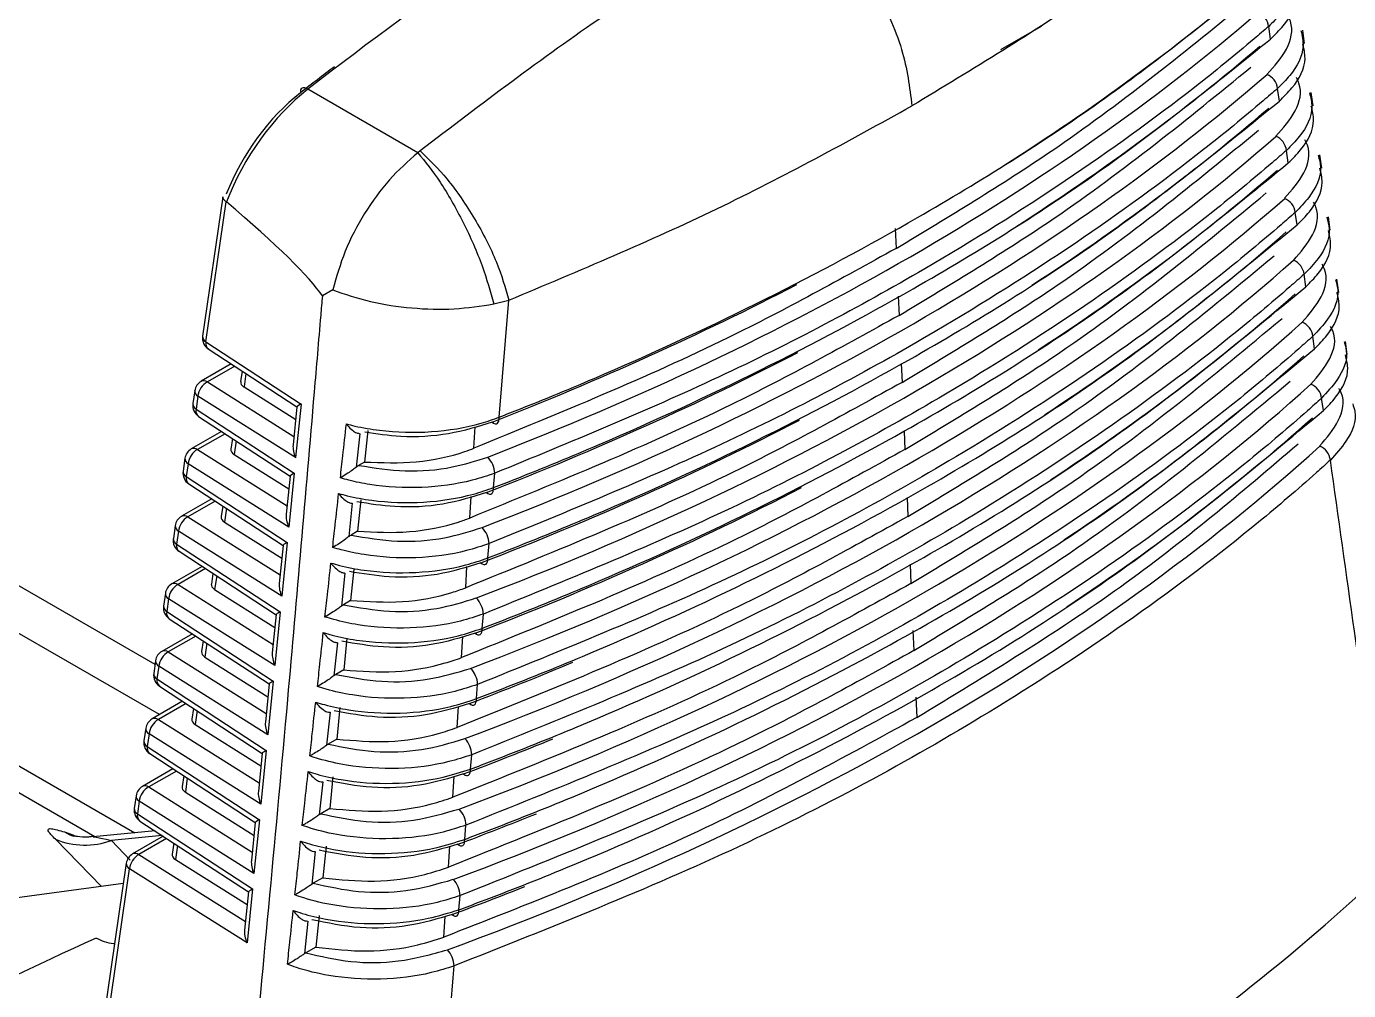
# Model space of a CAD drawing. Extents: x 7 to 113, y 1 to 87.
# Drawn here: x 78.841 to 79.866, y 11.46 to 12.208 of the extents above; entities that cross this region are included whole.
import ezdxf

# ---------------------------------------------------------------- set-up
doc = ezdxf.new("R2010")
doc.units = 0
doc.header["$MEASUREMENT"] = 0
doc.layers.add('OBJECT', color=7, linetype='CONTINUOUS')

msp = doc.modelspace()

# ---------------------------------------------------------------- linework, layer by layer
at = {"layer": 'OBJECT'}
for p, q in [((79.6276, 12.2075), (79.5962, 12.1894)), ((79.8056, 12.1978), (79.8042, 12.2076)), ((79.832, 12.1943), (79.8306, 12.2046)), ((79.1443, 12.1097), (79.0591, 12.159)), ((79.8125, 12.1497), (79.8111, 12.1595)), ((79.8386, 12.1461), (79.8372, 12.1564)), ((79.146, 12.1111), (79.1443, 12.1097)), ((79.8193, 12.1017), (79.8179, 12.1115)), ((79.8453, 12.0978), (79.8438, 12.1081)), ((78.993, 12.0754), (78.9774, 11.9674)), ((78.9799, 11.9631), (78.9956, 12.0717)), ((78.9956, 12.0717), (78.9958, 12.0715)), ((79.8262, 12.0537), (79.8248, 12.0634)), ((79.8519, 12.0496), (79.8505, 12.0599)), ((78.9405, 11.7127), (78.3515, 12.0527)), ((79.5145, 12.0508), (79.5152, 12.0355)), ((78.9439, 11.6739), (78.3515, 12.0159)), ((79.833, 12.0057), (79.8316, 12.0154)), ((79.8585, 12.0014), (79.8571, 12.0116)), ((79.0783, 12.0033), (79.0703, 11.9986)), ((79.5168, 11.9985), (79.5175, 11.9835)), ((79.2032, 11.9924), (79.2149, 11.9953)), ((79.2075, 11.9046), (79.2149, 11.9953)), ((79.8398, 11.9577), (79.8384, 11.9673)), ((78.9799, 11.9631), (79.0537, 11.9148)), ((78.9818, 11.9575), (79.0505, 11.9126)), ((79.8651, 11.9532), (79.8637, 11.9634)), ((78.9996, 11.9459), (78.9762, 11.9324)), ((79.5192, 11.9461), (79.5198, 11.9316)), ((79.0023, 11.9441), (78.9811, 11.9319)), ((79.0081, 11.9403), (79.0069, 11.9322)), ((79.011, 11.9385), (79.0095, 11.928)), ((78.9713, 11.9251), (78.9698, 11.9151)), ((78.9811, 11.9319), (79.0482, 11.8896)), ((79.0095, 11.928), (79.0496, 11.9027)), ((78.9738, 11.9209), (78.9723, 11.9108)), ((79.0495, 11.8732), (78.9738, 11.9209)), ((79.0537, 11.9148), (79.0495, 11.8732)), ((79.8466, 11.9097), (79.8452, 11.9193)), ((78.3515, 11.9131), (78.9247, 11.5822)), ((78.9723, 11.9108), (79.0483, 11.8611)), ((78.9742, 11.9052), (79.0452, 11.8589)), ((79.0505, 11.9127), (79.0476, 11.8831)), ((79.1054, 11.8943), (79.1029, 11.8698)), ((79.1878, 11.8805), (79.1888, 11.8972)), ((79.5215, 11.8938), (79.5221, 11.8796)), ((78.8939, 11.5792), (78.3515, 11.8923)), ((78.9921, 11.8936), (78.9686, 11.88)), ((78.9948, 11.8918), (78.9735, 11.8795)), ((79.0005, 11.888), (78.9994, 11.8799)), ((79.0034, 11.8862), (79.0019, 11.8756)), ((79.0994, 11.8918), (79.0966, 11.8659)), ((78.9735, 11.8795), (79.0429, 11.8359)), ((79.0019, 11.8756), (79.0442, 11.849)), ((78.9637, 11.8728), (78.9622, 11.8627)), ((78.9662, 11.8685), (78.9647, 11.8585)), ((79.0442, 11.8194), (78.9662, 11.8685)), ((79.1029, 11.8698), (79.0984, 11.8672)), ((78.9647, 11.8585), (79.043, 11.8074)), ((78.9667, 11.8529), (79.0398, 11.8051)), ((79.0452, 11.8589), (79.0422, 11.8293)), ((79.0483, 11.8611), (79.0442, 11.8194)), ((79.2031, 11.85), (79.204, 11.8611)), ((79.1846, 11.8264), (79.1856, 11.843)), ((78.9845, 11.8413), (78.961, 11.8277)), ((78.9872, 11.8395), (78.9659, 11.8272)), ((78.993, 11.8357), (78.9918, 11.8275)), ((78.9958, 11.8339), (78.9943, 11.8233)), ((79.0935, 11.8378), (79.0908, 11.812)), ((79.1, 11.8406), (79.0976, 11.8161)), ((79.5238, 11.8422), (79.5244, 11.8276)), ((78.9659, 11.8272), (79.0375, 11.7822)), ((78.9943, 11.8233), (79.0388, 11.7953)), ((78.9561, 11.8204), (78.9547, 11.8104)), ((78.9586, 11.8162), (78.9572, 11.8062)), ((79.0388, 11.7657), (78.9586, 11.8162)), ((79.0976, 11.8161), (79.0925, 11.8132)), ((78.9572, 11.8062), (79.0376, 11.7536)), ((79.0398, 11.8052), (79.0368, 11.7756)), ((79.043, 11.8074), (79.0388, 11.7657)), ((79.1987, 11.7954), (79.1996, 11.8065)), ((78.9591, 11.8006), (79.0344, 11.7514)), ((78.977, 11.7889), (78.9534, 11.7753)), ((78.9797, 11.7872), (78.9584, 11.7748)), ((78.9854, 11.7834), (78.9842, 11.7752)), ((78.9883, 11.7816), (78.9867, 11.7709)), ((79.0877, 11.7837), (79.085, 11.758)), ((79.0946, 11.7868), (79.0922, 11.7624)), ((79.1814, 11.7723), (79.1824, 11.7888)), ((79.526, 11.7907), (79.5267, 11.7756)), ((78.9584, 11.7748), (79.0321, 11.7284)), ((78.9867, 11.7709), (79.0334, 11.7415)), ((78.9485, 11.7681), (78.9471, 11.7581)), ((78.951, 11.7638), (78.9496, 11.7539)), ((79.0334, 11.712), (78.951, 11.7638)), ((79.0922, 11.7624), (79.0866, 11.7591)), ((78.9496, 11.7539), (79.0322, 11.6999)), ((79.0344, 11.7515), (79.0314, 11.7219)), ((79.0376, 11.7536), (79.0334, 11.712)), ((79.1942, 11.7408), (79.1951, 11.7519)), ((78.9515, 11.7483), (79.029, 11.6977)), ((78.9695, 11.7366), (78.9458, 11.723)), ((78.9722, 11.7348), (78.9508, 11.7225)), ((78.9778, 11.7311), (78.9766, 11.7228)), ((79.0892, 11.7331), (79.0868, 11.7086)), ((79.1781, 11.7181), (79.1791, 11.7345)), ((79.5283, 11.7391), (79.529, 11.7236)), ((78.9508, 11.7225), (79.0267, 11.6747)), ((78.9807, 11.7293), (78.9791, 11.7186)), ((79.082, 11.7297), (79.0792, 11.7041)), ((78.9409, 11.7157), (78.9395, 11.7058)), ((78.9435, 11.7115), (78.942, 11.7016)), ((79.028, 11.6582), (78.9435, 11.7115)), ((78.9791, 11.7186), (79.028, 11.6878)), ((78.942, 11.7016), (79.0268, 11.6462)), ((79.0322, 11.6999), (79.028, 11.6582)), ((79.0868, 11.7086), (79.0807, 11.7051)), ((78.9439, 11.696), (79.0236, 11.6439)), ((79.029, 11.6977), (79.0261, 11.6681)), ((79.1897, 11.6863), (79.1906, 11.6973)), ((78.9619, 11.6843), (78.9383, 11.6706)), ((78.9646, 11.6825), (78.9432, 11.6701)), ((78.9702, 11.6788), (78.969, 11.6705)), ((79.0839, 11.6794), (79.0814, 11.6549)), ((79.1748, 11.664), (79.1758, 11.6803)), ((79.5306, 11.6875), (79.5313, 11.6717)), ((78.9432, 11.6701), (79.0213, 11.621)), ((78.9731, 11.677), (78.9716, 11.6662)), ((79.0762, 11.6757), (79.0735, 11.6502)), ((78.9334, 11.6634), (78.9319, 11.6535)), ((78.9359, 11.6591), (78.9345, 11.6493)), ((79.0226, 11.6045), (78.9359, 11.6591)), ((78.9716, 11.6662), (79.0226, 11.6341)), ((78.9345, 11.6493), (79.0214, 11.5924)), ((79.0814, 11.6549), (79.0748, 11.6511)), ((78.9364, 11.6437), (79.0182, 11.5902)), ((79.0236, 11.644), (79.0207, 11.6144)), ((79.0268, 11.6462), (79.0226, 11.6045)), ((79.1852, 11.6317), (79.1861, 11.6427)), ((78.9544, 11.6319), (78.9307, 11.6183)), ((78.9571, 11.6302), (78.9356, 11.6178)), ((78.9356, 11.6178), (79.0159, 11.5672)), ((78.9627, 11.6265), (78.9615, 11.6181)), ((78.9655, 11.6247), (78.964, 11.6139)), ((79.0705, 11.6217), (79.0678, 11.5963)), ((79.0785, 11.6256), (79.076, 11.6012)), ((79.1714, 11.6098), (79.1724, 11.626)), ((78.9258, 11.611), (78.9244, 11.6012)), ((78.9283, 11.6068), (78.9269, 11.597)), ((79.0172, 11.5508), (78.9283, 11.6068)), ((78.964, 11.6139), (79.0173, 11.5803)), ((78.9269, 11.597), (79.016, 11.5387)), ((79.076, 11.6012), (79.069, 11.5971)), ((78.9288, 11.5914), (79.0129, 11.5365)), ((79.0182, 11.5903), (79.0153, 11.5607)), ((79.0214, 11.5924), (79.0172, 11.5508)), ((79.1807, 11.5772), (79.1816, 11.5882)), ((78.899, 11.5407), (78.8633, 11.5773)), ((78.9406, 11.5837), (78.8925, 11.5791)), ((78.9459, 11.5802), (78.9067, 11.5764)), ((78.9067, 11.5764), (78.9213, 11.5611)), ((78.9469, 11.5796), (78.9231, 11.5659)), ((78.9495, 11.5779), (78.928, 11.5654)), ((78.9551, 11.5742), (78.9539, 11.5658)), ((78.958, 11.5724), (78.9564, 11.5615)), ((79.0648, 11.5678), (79.0621, 11.5424)), ((79.0731, 11.5719), (79.0706, 11.5474)), ((79.168, 11.5556), (79.169, 11.5718)), ((78.9182, 11.5587), (78.8683, 11.2137)), ((78.928, 11.5654), (79.0106, 11.5135)), ((78.9564, 11.5615), (79.0119, 11.5266)), ((78.8708, 11.2096), (78.9207, 11.5544)), ((79.0119, 11.497), (78.9207, 11.5544)), ((79.0706, 11.5474), (79.0632, 11.5432)), ((78.9159, 11.543), (78.5919, 11.4988)), ((79.0129, 11.5365), (79.0099, 11.5069)), ((79.016, 11.5387), (79.0119, 11.497)), ((79.1762, 11.5226), (79.1771, 11.5336)), ((79.0677, 11.5182), (79.0653, 11.4937)), ((79.1645, 11.5014), (79.1655, 11.5175)), ((79.0591, 11.5138), (79.0565, 11.4886)), ((79.0653, 11.4937), (79.0575, 11.4892))]:
    msp.add_line(p, q, dxfattribs=at)
at = {"layer": 'OBJECT', "flags": 128}
for points in [[(79.0591, 12.159), (79.0578, 12.1596), (79.0566, 12.16), (79.0555, 12.16), (79.0546, 12.1598), (79.0539, 12.1593), (79.0534, 12.1585), (79.0532, 12.1574), (79.0533, 12.1562)], [(79.202, 11.9007), (79.2031, 11.9), (79.2042, 11.8995), (79.2052, 11.8995), (79.206, 11.8999), (79.2067, 11.9006), (79.2072, 11.9016), (79.2075, 11.903), (79.2075, 11.9046)], [(79.1976, 11.8461), (79.1987, 11.8454), (79.1998, 11.8449), (79.2008, 11.8449), (79.2016, 11.8453), (79.2023, 11.846), (79.2028, 11.847), (79.2031, 11.8484), (79.2031, 11.85)], [(79.1932, 11.7916), (79.1943, 11.7908), (79.1954, 11.7904), (79.1963, 11.7903), (79.1972, 11.7907), (79.1978, 11.7914), (79.1983, 11.7925), (79.1986, 11.7938), (79.1987, 11.7954)], [(79.1887, 11.737), (79.1898, 11.7362), (79.1909, 11.7358), (79.1919, 11.7358), (79.1927, 11.7361), (79.1934, 11.7368), (79.1939, 11.7379), (79.1941, 11.7392), (79.1942, 11.7408)], [(79.1843, 11.6825), (79.1854, 11.6817), (79.1864, 11.6812), (79.1874, 11.6812), (79.1882, 11.6815), (79.1889, 11.6823), (79.1894, 11.6833), (79.1897, 11.6847), (79.1897, 11.6863)], [(79.1798, 11.6279), (79.1809, 11.6271), (79.182, 11.6267), (79.1829, 11.6267), (79.1837, 11.627), (79.1844, 11.6277), (79.1849, 11.6288), (79.1852, 11.6301), (79.1852, 11.6317)], [(78.8702, 11.5829), (78.8767, 11.5806), (78.8791, 11.5797)], [(79.1753, 11.5734), (79.1764, 11.5726), (79.1775, 11.5722), (79.1784, 11.5721), (79.1792, 11.5725), (79.1799, 11.5732), (79.1804, 11.5742), (79.1806, 11.5756), (79.1807, 11.5772)], [(79.1708, 11.5189), (79.1719, 11.5181), (79.1729, 11.5176), (79.1739, 11.5176), (79.1747, 11.5179), (79.1754, 11.5186), (79.1758, 11.5197), (79.1761, 11.521), (79.1762, 11.5226)]]:
    msp.add_lwpolyline(points, dxfattribs=at)
at = {"layer": 'OBJECT'}
for centre, radius, start, end in [((79.7908, 12.2061), 0.0134, 6.4054, 67.5871), ((79.7977, 12.158), 0.0134, 6.4382, 67.7634), ((79.8046, 12.11), 0.0134, 6.471, 67.9393), ((79.8115, 12.0619), 0.0133, 6.5032, 68.1142), ((79.8184, 12.0139), 0.0133, 6.5364, 68.2877), ((79.8252, 11.9658), 0.0133, 6.5687, 68.4609), ((78.9873, 11.9659), 0.01, 171.7621, 236.8281), ((78.9821, 11.9673), 0.00473, 178.9421, 242.0967), ((78.9853, 11.9618), 0.00551, 166.9684, 231.0789), ((78.9812, 11.9237), 0.01, 119.9973, 171.7621), ((78.9758, 11.925), 0.00458, 177.7592, 243.2786), ((78.9885, 11.919), 0.0149, 119.9838, 172.9424), ((78.9782, 11.9279), 0.00492, 54.4127, 114.9489), ((79.832, 11.9178), 0.0133, 6.6006, 68.634), ((78.9797, 11.9136), 0.01, 171.7621, 236.8281), ((78.9744, 11.9149), 0.00458, 177.7691, 243.27), ((78.9775, 11.9095), 0.00536, 165.9401, 232.1069), ((78.9736, 11.8713), 0.01, 119.9973, 171.7621), ((78.9809, 11.8667), 0.0149, 119.9833, 172.9419), ((78.9706, 11.8755), 0.00492, 54.4106, 114.9492), ((79.1851, 11.8602), 0.0189, 2.6797, 44.9349), ((79.8389, 11.8698), 0.0132, 6.632, 68.8066), ((78.9683, 11.8726), 0.00458, 177.7588, 243.2786), ((78.9721, 11.8613), 0.01, 171.7621, 236.8281), ((78.9668, 11.8626), 0.00458, 177.769, 243.2699), ((78.9699, 11.8572), 0.00536, 165.94, 232.1071), ((78.966, 11.819), 0.01, 119.9973, 171.7621), ((78.9734, 11.8143), 0.0149, 119.9829, 172.9433), ((78.9631, 11.8232), 0.00492, 54.4109, 114.9507), ((78.9607, 11.8203), 0.00458, 177.7673, 243.2707), ((79.1806, 11.8056), 0.019, 2.6506, 44.7096), ((78.9645, 11.809), 0.01, 171.7621, 236.8281), ((78.9592, 11.8103), 0.00458, 177.7677, 243.2712), ((78.9624, 11.8049), 0.00536, 165.9427, 232.1039), ((78.9584, 11.7666), 0.01, 119.9973, 171.7621), ((78.9658, 11.762), 0.0149, 119.9834, 172.9417), ((78.9555, 11.7708), 0.00492, 54.4093, 114.9508), ((78.9531, 11.7679), 0.00458, 177.7592, 243.2776), ((79.176, 11.751), 0.0191, 2.6223, 44.4843), ((78.957, 11.7567), 0.01, 171.7621, 236.8281), ((78.9517, 11.758), 0.00458, 177.7669, 243.2719), ((78.9548, 11.7526), 0.00536, 165.9426, 232.1041), ((78.9508, 11.7143), 0.01, 119.9973, 171.7621), ((78.9582, 11.7096), 0.0149, 119.9827, 172.9434), ((78.9479, 11.7185), 0.00492, 54.4107, 114.9508), ((78.9455, 11.7156), 0.00458, 177.7673, 243.2708), ((79.1715, 11.6965), 0.0192, 2.5926, 44.2598), ((78.9494, 11.7044), 0.01, 171.7621, 236.8281), ((78.9441, 11.7057), 0.00458, 177.7673, 243.2696), ((78.9472, 11.7003), 0.00536, 165.9457, 232.103), ((78.9433, 11.6619), 0.01, 119.9973, 171.7621), ((78.9506, 11.6573), 0.0149, 119.9836, 172.9425), ((78.9403, 11.6661), 0.00492, 54.4105, 114.951), ((78.9379, 11.6632), 0.00458, 177.7592, 243.2777), ((78.9418, 11.6521), 0.01, 171.7621, 236.8281), ((78.9365, 11.6534), 0.00458, 177.7673, 243.2695), ((78.9397, 11.648), 0.00536, 165.9454, 232.1033), ((79.1669, 11.6419), 0.0193, 2.564, 44.0347), ((78.9357, 11.6096), 0.01, 119.9973, 171.7621), ((78.943, 11.6049), 0.0149, 119.9834, 172.9416), ((78.9328, 11.6138), 0.00492, 54.4101, 114.9503), ((78.9304, 11.6109), 0.00458, 177.7654, 243.2715), ((78.9343, 11.5998), 0.01, 171.7621, 236.8281), ((78.9289, 11.6011), 0.00458, 177.7659, 243.271), ((78.9321, 11.5957), 0.00536, 165.945, 232.1037), ((79.1623, 11.5873), 0.0194, 2.5355, 43.8095), ((78.8861, 11.6317), 0.059, 247.2652, 290.4591), ((78.8908, 11.6184), 0.041, 239.981, 251.1069), ((78.9281, 11.5572), 0.01, 119.9973, 171.7621), ((78.9252, 11.5614), 0.00492, 54.4106, 114.951), ((78.9228, 11.5585), 0.00458, 177.7668, 243.2714), ((78.9355, 11.5526), 0.0149, 119.9827, 172.9434), ((79.1577, 11.5328), 0.0194, 2.5072, 43.5848), ((78.7558, 12.7664), 1.664, 303.0242, 313.2654), ((80.1996, 8.6241), 3.1586, 114.3975, 125.5971), ((79.153, 11.4782), 0.0195, 2.4783, 43.3606)]:
    msp.add_arc(centre, radius, start, end, dxfattribs=at)
for centre, major_axis, ratio, start_param, end_param in [((79.2644, 10.5655), (1.2089, 1.8994), 0.546317, 0.627208, 0.990716), ((77.9728, 12.9347), (2.1942, 0.0164), 0.572227, 5.542671, 5.684292), ((77.9743, 12.9406), (2.1948, -0.0167), 0.582304, 5.308542, 5.695912), ((77.9728, 12.884), (2.1974, 0.0165), 0.572227, 5.547323, 5.687706), ((79.2573, 10.57), (1.2039, 1.8907), 0.546175, 0.974099, 0.99081), ((77.9743, 12.89), (2.1981, -0.0168), 0.582304, 5.30513, 5.699324), ((79.0633, 12.0783), (0.0591, 0.0928), 0.546175, 0.99081, 1.912344), ((79.0704, 12.0738), (0.0641, 0.1015), 0.548826, 0.989027, 1.925648), ((77.9728, 12.8334), (2.2007, 0.0165), 0.572227, 5.554251, 5.691111), ((77.9743, 12.8393), (2.2013, -0.0168), 0.582304, 5.301726, 5.702727), ((77.9728, 12.7828), (2.2039, 0.0165), 0.572227, 5.555932, 5.694508), ((77.5406, 12.9569), (1.5341, -0.9737), 0.051031, 0.114776, 0.355889), ((77.9743, 12.7887), (2.2046, -0.0168), 0.582304, 5.298331, 5.706122), ((77.9728, 12.7322), (2.2072, 0.0165), 0.572227, 5.557569, 5.697897), ((77.9743, 12.7381), (2.2078, -0.0168), 0.582304, 5.294944, 5.709509), ((77.9728, 12.9347), (2.1942, 0.0164), 0.572227, 5.302708, 5.439511), ((77.9728, 12.6815), (2.2104, 0.0166), 0.572227, 5.559057, 5.701278), ((77.9743, 12.6875), (2.2111, -0.0169), 0.582304, 5.291565, 5.712888), ((77.9728, 12.884), (2.1974, 0.0165), 0.572227, 5.299295, 5.43861), ((77.9728, 12.6309), (2.2137, 0.0166), 0.572227, 5.564473, 5.704651), ((79.017, 11.9318), (0.0101, 0.0001), 0.568011, 3.052688, 3.862555), ((77.9743, 12.6368), (2.2143, -0.0169), 0.582304, 5.288194, 5.716259), ((79.0611, 11.9177), (0.0105, 0.005), 0.072045, 2.310772, 3.097861), ((77.9728, 12.5803), (2.2169, 0.0166), 0.572227, 5.564439, 5.708015), ((77.9728, 12.8334), (2.2007, 0.0165), 0.572227, 5.295889, 5.438034), ((79.0094, 11.8795), (0.0101, 0.0001), 0.568011, 3.052688, 3.862555), ((79.0569, 11.876), (-0.0062, 0.0127), 0.559439, 0.734808, 1.521897), ((77.9743, 12.5862), (2.2176, -0.0169), 0.582304, 5.284831, 5.719622), ((79.0557, 11.8639), (0.0105, 0.005), 0.072045, 2.310772, 3.097861), ((77.9728, 12.7828), (2.2039, 0.0165), 0.572227, 5.292492, 5.437634), ((79.0018, 11.8271), (0.0101, 0.0001), 0.568011, 3.052688, 3.862555), ((79.0515, 11.8223), (-0.0062, 0.0127), 0.559439, 0.734808, 1.521897), ((79.0503, 11.8102), (0.0105, 0.005), 0.072045, 2.310772, 3.097861), ((78.9942, 11.7748), (0.0101, 0.0001), 0.568011, 3.052688, 3.862555), ((79.0462, 11.7685), (-0.0062, 0.0127), 0.559439, 0.734808, 1.521897), ((79.0449, 11.7565), (0.0105, 0.005), 0.072045, 2.310772, 3.097861), ((78.9867, 11.7224), (0.0101, 0.0001), 0.568011, 3.052688, 3.862555), ((79.0408, 11.7148), (-0.0062, 0.0127), 0.559439, 0.734808, 1.521897), ((77.9728, 12.7322), (2.2072, 0.0165), 0.572227, 5.289103, 5.333236), ((79.0396, 11.7027), (0.0105, 0.005), 0.072045, 2.310772, 3.097861), ((78.9791, 11.6701), (0.0101, 0.0001), 0.568011, 3.052688, 3.862555), ((79.0354, 11.6611), (-0.0062, 0.0127), 0.559439, 0.734808, 1.521897), ((77.9728, 12.6815), (2.2104, 0.0166), 0.572227, 5.285722, 5.323551), ((79.0342, 11.649), (0.0105, 0.005), 0.072045, 2.310772, 3.097861), ((78.9715, 11.6177), (0.0101, 0.0001), 0.568011, 3.052688, 3.862555), ((79.03, 11.6073), (-0.0062, 0.0127), 0.559439, 0.734808, 1.521897), ((77.9728, 12.6309), (2.2137, 0.0166), 0.572227, 5.28235, 5.315572), ((79.0288, 11.5953), (0.0105, 0.005), 0.072045, 2.310772, 3.097861), ((78.9639, 11.5654), (0.0101, 0.0001), 0.568011, 3.052688, 3.862555), ((79.0246, 11.5536), (-0.0062, 0.0127), 0.559439, 0.734808, 1.521897), ((79.0234, 11.5415), (0.0105, 0.005), 0.072045, 2.310772, 3.097861), ((77.9728, 12.5803), (2.2169, 0.0166), 0.572227, 5.278985, 5.309616), ((79.0192, 11.4999), (-0.0062, 0.0127), 0.559439, 0.734808, 1.521897)]:
    msp.add_ellipse(centre, major_axis=major_axis, ratio=ratio, start_param=start_param, end_param=end_param, dxfattribs=at)
for points, knots in [([(79.7872, 12.3257), (79.7478, 12.2943), (79.6685, 12.2312), (79.5748, 12.1745), (79.5275, 12.146)], [0, 0, 0, 0, 0.496376, 1, 1, 1, 1]), ([(79.4319, 12.306), (79.384, 12.2771), (79.2881, 12.2192), (79.1934, 12.1471), (79.146, 12.1111)], [0, 0, 0, 0, 0.5, 1, 1, 1, 1]), ([(79.4319, 12.306), (79.4436, 12.2978), (79.4678, 12.2808), (79.4994, 12.2386), (79.5218, 12.1905), (79.5257, 12.1604), (79.5275, 12.146)], [0, 0, 0, 0, 0.240773, 0.5, 0.759227, 1, 1, 1, 1]), ([(79.8226, 12.2527), (79.8234, 12.2483), (79.8258, 12.236), (79.8171, 12.2203), (79.8072, 12.2106), (79.8042, 12.2076)], [0, 0, 0, 0, 0.283128, 0.780256, 1, 1, 1, 1]), ([(79.2075, 11.9046), (79.213, 11.9068), (79.2406, 11.9176), (79.3546, 11.965), (79.509, 12.0424), (79.6762, 12.1476), (79.7579, 12.2131), (79.7987, 12.2458)], [0, 0, 0, 0, 0.023792, 0.118973, 0.500647, 0.750324, 1, 1, 1, 1]), ([(79.8056, 12.1978), (79.809, 12.2011), (79.8193, 12.2113), (79.8275, 12.2269), (79.8248, 12.2385), (79.8239, 12.2423)], [0, 0, 0, 0, 0.248572, 0.750916, 1, 1, 1, 1]), ([(79.5152, 12.0355), (79.5562, 12.0602), (79.6543, 12.1192), (79.7365, 12.186), (79.7843, 12.2248)], [0, 0, 0, 0, 0.418548, 1, 1, 1, 1]), ([(79.8028, 12.1704), (79.8085, 12.1768), (79.82, 12.1895), (79.8236, 12.2062), (79.8198, 12.2148), (79.8191, 12.2163)], [0, 0, 0, 0, 0.449601, 0.89931, 1, 1, 1, 1]), ([(79.8042, 12.2076), (79.8004, 12.2044), (79.7818, 12.1884), (79.7003, 12.1223), (79.5655, 12.0319), (79.3802, 11.9336), (79.2627, 11.8853), (79.204, 11.8611)], [0, 0, 0, 0, 0.02343, 0.117165, 0.493038, 0.746519, 1, 1, 1, 1]), ([(79.8292, 12.2045), (79.8301, 12.2004), (79.8326, 12.1885), (79.8244, 12.1728), (79.8143, 12.1628), (79.8111, 12.1595)], [0, 0, 0, 0, 0.260633, 0.759996, 1, 1, 1, 1]), ([(79.2031, 11.85), (79.2086, 11.8521), (79.2363, 11.863), (79.3505, 11.9101), (79.5075, 11.9882), (79.6788, 12.0955), (79.7633, 12.1637), (79.8056, 12.1978)], [0, 0, 0, 0, 0.023339, 0.116711, 0.491126, 0.745563, 1, 1, 1, 1]), ([(79.8125, 12.1497), (79.8158, 12.1531), (79.8261, 12.1632), (79.8342, 12.1788), (79.8315, 12.1903), (79.8306, 12.1941)], [0, 0, 0, 0, 0.249743, 0.754445, 1, 1, 1, 1]), ([(79.5175, 11.9835), (79.5585, 12.0082), (79.6581, 12.0681), (79.7413, 12.136), (79.7903, 12.176)], [0, 0, 0, 0, 0.4117552, 1, 1, 1, 1]), ([(79.8097, 12.1224), (79.8153, 12.1287), (79.8267, 12.1415), (79.8304, 12.1581), (79.8264, 12.1665), (79.8257, 12.168)], [0, 0, 0, 0, 0.452208, 0.904525, 1, 1, 1, 1]), ([(79.8111, 12.1595), (79.8073, 12.1563), (79.7888, 12.1403), (79.7077, 12.074), (79.5717, 11.9821), (79.3827, 11.8814), (79.2606, 11.8315), (79.1996, 11.8065)], [0, 0, 0, 0, 0.022991, 0.114968, 0.483793, 0.741897, 1, 1, 1, 1]), ([(79.8358, 12.1562), (79.8367, 12.1525), (79.8394, 12.141), (79.8316, 12.1253), (79.8214, 12.115), (79.8179, 12.1115)], [0, 0, 0, 0, 0.238245, 0.739978, 1, 1, 1, 1]), ([(79.1987, 11.7954), (79.2042, 11.7976), (79.2319, 11.8083), (79.3465, 11.8552), (79.5059, 11.934), (79.6814, 12.0435), (79.7688, 12.1143), (79.8125, 12.1497)], [0, 0, 0, 0, 0.022904, 0.114532, 0.481956, 0.740978, 1, 1, 1, 1]), ([(79.2149, 11.9953), (79.2696, 12.0183), (79.3798, 12.0645), (79.4781, 12.1187), (79.5275, 12.146)], [0, 0, 0, 0, 0.496376, 1, 1, 1, 1]), ([(79.8193, 12.1017), (79.8227, 12.1051), (79.8328, 12.1152), (79.8408, 12.1307), (79.8381, 12.1422), (79.8372, 12.1459)], [0, 0, 0, 0, 0.250979, 0.758175, 1, 1, 1, 1]), ([(79.5198, 11.9316), (79.5608, 11.9562), (79.6619, 12.017), (79.7462, 12.0861), (79.7963, 12.1272)], [0, 0, 0, 0, 0.405259, 1, 1, 1, 1]), ([(79.8165, 12.0743), (79.8221, 12.0807), (79.8334, 12.0934), (79.8371, 12.11), (79.833, 12.1183), (79.8323, 12.1197)], [0, 0, 0, 0, 0.454762, 0.909635, 1, 1, 1, 1]), ([(79.1443, 12.1097), (79.1368, 12.1031), (79.1217, 12.0897), (79.1024, 12.0629), (79.0868, 12.0334), (79.0812, 12.0133), (79.0783, 12.0033)], [0, 0, 0, 0, 0.25, 0.5, 0.75, 1, 1, 1, 1]), ([(79.1443, 12.1097), (79.1501, 12.1026), (79.162, 12.0877), (79.1799, 12.056), (79.1949, 12.0221), (79.2005, 12.0021), (79.2032, 11.9924)], [0, 0, 0, 0, 0.2415611, 0.4999999, 0.7584385, 1, 1, 1, 1]), ([(79.146, 12.1111), (79.1531, 12.1043), (79.1676, 12.0901), (79.1889, 12.0589), (79.2063, 12.0251), (79.2121, 12.005), (79.2149, 11.9953)], [0, 0, 0, 0, 0.24117, 0.5, 0.75883, 1, 1, 1, 1]), ([(79.8179, 12.1115), (79.8142, 12.1083), (79.7957, 12.0922), (79.7151, 12.0257), (79.5778, 11.9324), (79.3853, 11.8293), (79.2585, 11.7777), (79.1951, 11.7519)], [0, 0, 0, 0, 0.022568, 0.112852, 0.474885, 0.737443, 1, 1, 1, 1]), ([(79.1942, 11.7408), (79.1997, 11.743), (79.2275, 11.7537), (79.3423, 11.8004), (79.5044, 11.8799), (79.6839, 11.9914), (79.7742, 12.0649), (79.8193, 12.1017)], [0, 0, 0, 0, 0.022484, 0.112433, 0.473119, 0.73656, 1, 1, 1, 1]), ([(79.8425, 12.1079), (79.8434, 12.1046), (79.8462, 12.0935), (79.8387, 12.0778), (79.8284, 12.0672), (79.8248, 12.0634)], [0, 0, 0, 0, 0.215932, 0.720177, 1, 1, 1, 1]), ([(79.8262, 12.0537), (79.8295, 12.057), (79.8396, 12.0672), (79.8475, 12.0827), (79.8447, 12.094), (79.8439, 12.0976)], [0, 0, 0, 0, 0.252286, 0.762115, 1, 1, 1, 1]), ([(79.5221, 11.8796), (79.5631, 11.9042), (79.6658, 11.966), (79.7511, 12.0362), (79.8023, 12.0785)], [0, 0, 0, 0, 0.399041, 1, 1, 1, 1]), ([(78.9956, 12.0717), (78.995, 12.0722), (78.9937, 12.0733), (78.9929, 12.0746), (78.9931, 12.0752), (78.9932, 12.0754)], [0, 0, 0, 0, 0.411333, 0.822571, 1, 1, 1, 1]), ([(79.8233, 12.0262), (79.8289, 12.0326), (79.84, 12.0454), (79.8438, 12.0619), (79.8396, 12.0701), (79.839, 12.0714)], [0, 0, 0, 0, 0.457268, 0.914646, 1, 1, 1, 1]), ([(79.8248, 12.0634), (79.8211, 12.0602), (79.8027, 12.0441), (79.7224, 11.9775), (79.584, 11.8826), (79.3878, 11.7771), (79.2563, 11.7239), (79.1906, 11.6973)], [0, 0, 0, 0, 0.02216, 0.110812, 0.466297, 0.733148, 1, 1, 1, 1]), ([(79.8492, 12.0597), (79.85, 12.0567), (79.853, 12.046), (79.8459, 12.0303), (79.8355, 12.0194), (79.8316, 12.0154)], [0, 0, 0, 0, 0.193665, 0.700565, 1, 1, 1, 1]), ([(79.1897, 11.6863), (79.1953, 11.6884), (79.2231, 11.699), (79.3382, 11.7455), (79.5028, 11.8257), (79.6865, 11.9393), (79.7796, 12.0156), (79.8262, 12.0537)], [0, 0, 0, 0, 0.022079, 0.110408, 0.464597, 0.732298, 1, 1, 1, 1]), ([(79.833, 12.0057), (79.8363, 12.009), (79.8463, 12.0192), (79.8541, 12.0346), (79.8513, 12.0459), (79.8505, 12.0494)], [0, 0, 0, 0, 0.253663, 0.766271, 1, 1, 1, 1]), ([(79.5152, 12.0355), (79.4724, 12.0118), (79.3703, 11.9552), (79.2549, 11.908), (79.1878, 11.8805)], [0, 0, 0, 0, 0.418548, 1, 1, 1, 1]), ([(79.5244, 11.8276), (79.5654, 11.8522), (79.6696, 11.915), (79.756, 11.9864), (79.8084, 12.0298)], [0, 0, 0, 0, 0.393082, 1, 1, 1, 1]), ([(79.8301, 11.9782), (79.8356, 11.9846), (79.8467, 11.9974), (79.8504, 12.0138), (79.8462, 12.0219), (79.8456, 12.0232)], [0, 0, 0, 0, 0.459731, 0.91957, 1, 1, 1, 1]), ([(79.8316, 12.0154), (79.8279, 12.0121), (79.8097, 11.996), (79.7298, 11.9292), (79.5902, 11.8329), (79.3903, 11.725), (79.2542, 11.6702), (79.1861, 11.6427)], [0, 0, 0, 0, 0.021766, 0.108843, 0.45801, 0.729005, 1, 1, 1, 1]), ([(79.8559, 12.0114), (79.8566, 12.0088), (79.8597, 11.9985), (79.8529, 11.9828), (79.8424, 11.9716), (79.8384, 11.9673)], [0, 0, 0, 0, 0.171408, 0.681117, 1, 1, 1, 1]), ([(79.0703, 11.9986), (79.0698, 11.9936), (79.0677, 11.9687), (79.0588, 11.8643), (79.0416, 11.6635), (79.0246, 11.4834), (79.015, 11.3824)], [0, 0, 0, 0, 0.024148, 0.120739, 0.507103, 1, 1, 1, 1]), ([(79.0783, 12.0033), (79.0878, 12), (79.1068, 11.9935), (79.1396, 11.9887), (79.1729, 11.9877), (79.1931, 11.9908), (79.2032, 11.9924)], [0, 0, 0, 0, 0.2500001, 0.4999998, 0.7500003, 1, 1, 1, 1]), ([(79.1852, 11.6317), (79.1908, 11.6338), (79.2187, 11.6444), (79.3341, 11.6907), (79.5012, 11.7715), (79.6891, 11.8873), (79.785, 11.9662), (79.833, 12.0057)], [0, 0, 0, 0, 0.021688, 0.108455, 0.456373, 0.728187, 1, 1, 1, 1]), ([(79.8398, 11.9577), (79.8431, 11.961), (79.8531, 11.9713), (79.8607, 11.9866), (79.8579, 11.9977), (79.8571, 12.0012)], [0, 0, 0, 0, 0.255114, 0.770648, 1, 1, 1, 1]), ([(79.5175, 11.9835), (79.4748, 11.9599), (79.3711, 11.9024), (79.2537, 11.8545), (79.1846, 11.8264)], [0, 0, 0, 0, 0.411755, 1, 1, 1, 1]), ([(79.5267, 11.7756), (79.5677, 11.8003), (79.6735, 11.8639), (79.761, 11.9366), (79.8145, 11.9811)], [0, 0, 0, 0, 0.387367, 1, 1, 1, 1]), ([(79.8384, 11.9673), (79.8348, 11.9641), (79.8166, 11.9479), (79.7371, 11.881), (79.5964, 11.7832), (79.3929, 11.6728), (79.252, 11.6164), (79.1816, 11.5882)], [0, 0, 0, 0, 0.021386, 0.106942, 0.450009, 0.725005, 1, 1, 1, 1]), ([(79.8369, 11.9301), (79.8424, 11.9366), (79.8533, 11.9494), (79.8571, 11.9657), (79.8528, 11.9738), (79.8522, 11.9749)], [0, 0, 0, 0, 0.462151, 0.924412, 1, 1, 1, 1]), ([(79.1807, 11.5772), (79.1863, 11.5793), (79.2142, 11.5898), (79.3299, 11.6359), (79.4996, 11.7174), (79.6917, 11.8352), (79.7904, 11.9168), (79.8398, 11.9577)], [0, 0, 0, 0, 0.021311, 0.106568, 0.448432, 0.724216, 1, 1, 1, 1]), ([(79.8626, 11.9632), (79.8633, 11.9609), (79.8665, 11.9509), (79.8599, 11.9353), (79.8494, 11.9239), (79.8452, 11.9193)], [0, 0, 0, 0, 0.149135, 0.6618087, 1, 1, 1, 1]), ([(79.8466, 11.9097), (79.8499, 11.913), (79.8598, 11.9233), (79.8674, 11.9385), (79.8645, 11.9496), (79.8636, 11.9529)], [0, 0, 0, 0, 0.256641, 0.775256, 1, 1, 1, 1]), ([(79.5198, 11.9316), (79.4771, 11.9079), (79.3718, 11.8495), (79.2524, 11.8011), (79.1814, 11.7723)], [0, 0, 0, 0, 0.405259, 1, 1, 1, 1]), ([(79.529, 11.7236), (79.57, 11.7483), (79.6775, 11.8129), (79.766, 11.8868), (79.8207, 11.9324)], [0, 0, 0, 0, 0.38188, 1, 1, 1, 1]), ([(79.8436, 11.8821), (79.8491, 11.8885), (79.8599, 11.9014), (79.8637, 11.9177), (79.8593, 11.9256), (79.8587, 11.9267)], [0, 0, 0, 0, 0.464534, 0.929177, 1, 1, 1, 1]), ([(79.8452, 11.9193), (79.8416, 11.9161), (79.8235, 11.8999), (79.7444, 11.8328), (79.6025, 11.7334), (79.3954, 11.6207), (79.2498, 11.5626), (79.1771, 11.5336)], [0, 0, 0, 0, 0.021019, 0.105106, 0.44228, 0.72114, 1, 1, 1, 1]), ([(79.8693, 11.9149), (79.8699, 11.913), (79.8731, 11.9034), (79.8669, 11.8878), (79.8563, 11.8761), (79.852, 11.8713)], [0, 0, 0, 0, 0.126813, 0.642616, 1, 1, 1, 1]), ([(79.0889, 11.8993), (79.091, 11.8988), (79.0993, 11.8967), (79.121, 11.893), (79.155, 11.8921), (79.1868, 11.8973), (79.2029, 11.903), (79.2075, 11.9046)], [0, 0, 0, 0, 0.057677, 0.219413, 0.543377, 0.867764, 1, 1, 1, 1]), ([(79.1762, 11.5226), (79.1818, 11.5247), (79.2098, 11.5352), (79.3257, 11.581), (79.498, 11.6632), (79.6943, 11.7832), (79.7958, 11.8675), (79.8466, 11.9097)], [0, 0, 0, 0, 0.020947, 0.104745, 0.44076, 0.72038, 1, 1, 1, 1]), ([(79.0842, 11.8575), (79.0849, 11.8632), (79.0864, 11.8772), (79.088, 11.8911), (79.0889, 11.8993)], [0, 0, 0, 0, 0.412317, 1, 1, 1, 1]), ([(79.0889, 11.8993), (79.0889, 11.8993), (79.0892, 11.8989), (79.0907, 11.8971), (79.0933, 11.8945), (79.0967, 11.8922), (79.0986, 11.892), (79.0994, 11.8918)], [0, 0, 0, 0, 0.008656, 0.099994, 0.471209, 0.763081, 1, 1, 1, 1]), ([(79.202, 11.9007), (79.191, 11.8973), (79.169, 11.8904), (79.1336, 11.8884), (79.1123, 11.8916), (79.1031, 11.893)], [0, 0, 0, 0, 0.361189, 0.722456, 1, 1, 1, 1]), ([(79.5313, 11.6717), (79.5856, 11.7047), (79.694, 11.7707), (79.7826, 11.8461), (79.8269, 11.8838)], [0, 0, 0, 0, 0.500491, 1, 1, 1, 1]), ([(79.0984, 11.8672), (79.1104, 11.8653), (79.1342, 11.8615), (79.1698, 11.8645), (79.1895, 11.8708), (79.1985, 11.8736)], [0, 0, 0, 0, 0.352894, 0.705727, 1, 1, 1, 1]), ([(79.1029, 11.8698), (79.1164, 11.8693), (79.1434, 11.8684), (79.1719, 11.8746), (79.1855, 11.8796), (79.1878, 11.8805)], [0, 0, 0, 0, 0.453825, 0.907587, 1, 1, 1, 1]), ([(79.5221, 11.8796), (79.4794, 11.8559), (79.3725, 11.7967), (79.2511, 11.7476), (79.1781, 11.7181)], [0, 0, 0, 0, 0.399041, 1, 1, 1, 1]), ([(79.0966, 11.8659), (79.0957, 11.8652), (79.0936, 11.8635), (79.0896, 11.8608), (79.0864, 11.8588), (79.0846, 11.8577), (79.0843, 11.8575), (79.0842, 11.8575)], [0, 0, 0, 0, 0.229447, 0.521601, 0.905448, 0.991712, 1, 1, 1, 1]), ([(79.0966, 11.8659), (79.0968, 11.8661), (79.0974, 11.8666), (79.098, 11.867), (79.0984, 11.8672)], [0, 0, 0, 0, 0.349943, 1, 1, 1, 1]), ([(79.852, 11.8713), (79.8484, 11.8681), (79.8304, 11.8518), (79.7517, 11.7846), (79.6087, 11.6837), (79.3979, 11.5685), (79.2477, 11.5089), (79.1725, 11.4791)], [0, 0, 0, 0, 0.020664, 0.103331, 0.434809, 0.717404, 1, 1, 1, 1]), ([(79.8962, 11.5547), (79.8877, 11.6161), (79.8731, 11.7215), (79.8582, 11.8271), (79.852, 11.8713)], [0, 0, 0, 0, 0.581449, 1, 1, 1, 1]), ([(79.204, 11.8611), (79.1983, 11.8592), (79.1809, 11.8534), (79.1475, 11.8489), (79.1144, 11.8507), (79.0938, 11.8548), (79.0864, 11.8569), (79.0842, 11.8575)], [0, 0, 0, 0, 0.16013, 0.483001, 0.805363, 0.942123, 1, 1, 1, 1]), ([(79.0783, 11.8036), (79.0789, 11.8093), (79.0804, 11.8232), (79.082, 11.8372), (79.0829, 11.8454)], [0, 0, 0, 0, 0.412356, 1, 1, 1, 1]), ([(79.0829, 11.8454), (79.0851, 11.8448), (79.0933, 11.8426), (79.1149, 11.8387), (79.1489, 11.8375), (79.1814, 11.8425), (79.198, 11.8482), (79.2031, 11.85)], [0, 0, 0, 0, 0.057936, 0.217495, 0.537029, 0.856977, 1, 1, 1, 1]), ([(79.0829, 11.8454), (79.0829, 11.8453), (79.0833, 11.8448), (79.0848, 11.8429), (79.0876, 11.8403), (79.0909, 11.8381), (79.0927, 11.8379), (79.0935, 11.8378)], [0, 0, 0, 0, 0.008544, 0.122922, 0.485789, 0.769314, 1, 1, 1, 1]), ([(79.1976, 11.8461), (79.1866, 11.8427), (79.1646, 11.8359), (79.1285, 11.8339), (79.1068, 11.8374), (79.0971, 11.8389)], [0, 0, 0, 0, 0.355595, 0.711267, 1, 1, 1, 1]), ([(79.0976, 11.8161), (79.111, 11.8154), (79.138, 11.8142), (79.1674, 11.8202), (79.1817, 11.8253), (79.1846, 11.8264)], [0, 0, 0, 0, 0.442846, 0.88563, 1, 1, 1, 1]), ([(79.5244, 11.8276), (79.4817, 11.804), (79.3731, 11.7438), (79.2497, 11.6941), (79.1748, 11.664)], [0, 0, 0, 0, 0.393082, 1, 1, 1, 1]), ([(79.0908, 11.812), (79.0899, 11.8113), (79.0879, 11.8097), (79.0839, 11.8069), (79.0806, 11.8049), (79.0787, 11.8038), (79.0783, 11.8036), (79.0783, 11.8036)], [0, 0, 0, 0, 0.223274, 0.50628, 0.880296, 0.991803, 1, 1, 1, 1]), ([(79.0908, 11.812), (79.0909, 11.8121), (79.0915, 11.8126), (79.0921, 11.8129), (79.0925, 11.8132)], [0, 0, 0, 0, 0.324166, 1, 1, 1, 1]), ([(79.0925, 11.8132), (79.1044, 11.8111), (79.1281, 11.8071), (79.1643, 11.8097), (79.1846, 11.816), (79.1941, 11.819)], [0, 0, 0, 0, 0.347531, 0.695003, 1, 1, 1, 1]), ([(79.1996, 11.8065), (79.1938, 11.8046), (79.1764, 11.7988), (79.143, 11.7943), (79.1093, 11.7963), (79.0883, 11.8007), (79.0805, 11.8029), (79.0783, 11.8036)], [0, 0, 0, 0, 0.158035, 0.476676, 0.794816, 0.94186, 1, 1, 1, 1]), ([(79.0723, 11.7496), (79.073, 11.7554), (79.0745, 11.7693), (79.076, 11.7833), (79.0769, 11.7915)], [0, 0, 0, 0, 0.4123942, 1, 1, 1, 1]), ([(79.0769, 11.7915), (79.0792, 11.7908), (79.0874, 11.7885), (79.1089, 11.7844), (79.1428, 11.783), (79.1759, 11.7877), (79.1931, 11.7935), (79.1987, 11.7954)], [0, 0, 0, 0, 0.058199, 0.215687, 0.531014, 0.846742, 1, 1, 1, 1]), ([(79.0769, 11.7915), (79.077, 11.7914), (79.0774, 11.7908), (79.079, 11.7888), (79.0818, 11.7861), (79.0852, 11.7841), (79.0869, 11.7838), (79.0877, 11.7837)], [0, 0, 0, 0, 0.008444, 0.1450485, 0.4996938, 0.7752311, 1, 1, 1, 1]), ([(79.1932, 11.7916), (79.1822, 11.7882), (79.1601, 11.7813), (79.1235, 11.7795), (79.1014, 11.7832), (79.0912, 11.7849)], [0, 0, 0, 0, 0.350316, 0.700707, 1, 1, 1, 1]), ([(79.0922, 11.7624), (79.1056, 11.7616), (79.1325, 11.7599), (79.1629, 11.7657), (79.1779, 11.771), (79.1814, 11.7723)], [0, 0, 0, 0, 0.4326, 0.86514, 1, 1, 1, 1]), ([(79.5267, 11.7756), (79.484, 11.752), (79.3738, 11.6909), (79.2483, 11.6406), (79.1714, 11.6098)], [0, 0, 0, 0, 0.387367, 1, 1, 1, 1]), ([(79.0866, 11.7591), (79.0984, 11.757), (79.122, 11.7527), (79.1588, 11.7549), (79.1797, 11.7613), (79.1896, 11.7644)], [0, 0, 0, 0, 0.342466, 0.684875, 1, 1, 1, 1]), ([(79.085, 11.758), (79.0841, 11.7574), (79.0821, 11.7558), (79.0782, 11.7532), (79.0749, 11.7511), (79.0729, 11.75), (79.0724, 11.7497), (79.0723, 11.7496)], [0, 0, 0, 0, 0.217447, 0.49176, 0.856153, 0.991885, 1, 1, 1, 1]), ([(79.1951, 11.7519), (79.1893, 11.75), (79.1719, 11.7442), (79.1384, 11.7399), (79.1043, 11.7419), (79.0828, 11.7465), (79.0746, 11.749), (79.0723, 11.7496)], [0, 0, 0, 0, 0.156042, 0.470658, 0.7847814, 0.9415951, 1, 1, 1, 1]), ([(79.085, 11.758), (79.0851, 11.7582), (79.0857, 11.7586), (79.0862, 11.7589), (79.0866, 11.7591)], [0, 0, 0, 0, 0.293667, 1, 1, 1, 1]), ([(79.071, 11.7375), (79.0733, 11.7369), (79.0814, 11.7345), (79.1029, 11.7302), (79.1368, 11.7284), (79.1705, 11.7329), (79.1881, 11.7388), (79.1942, 11.7408)], [0, 0, 0, 0, 0.058464, 0.213983, 0.525307, 0.837021, 1, 1, 1, 1]), ([(79.0664, 11.6957), (79.0671, 11.7015), (79.0686, 11.7154), (79.0701, 11.7294), (79.071, 11.7375)], [0, 0, 0, 0, 0.41243, 1, 1, 1, 1]), ([(79.071, 11.7375), (79.071, 11.7375), (79.0715, 11.7368), (79.0732, 11.7347), (79.0761, 11.732), (79.0794, 11.73), (79.0812, 11.7298), (79.082, 11.7297)], [0, 0, 0, 0, 0.008339, 0.166407, 0.512971, 0.780847, 1, 1, 1, 1]), ([(79.1887, 11.737), (79.1777, 11.7336), (79.1556, 11.7269), (79.1185, 11.725), (79.0959, 11.729), (79.0853, 11.7308)], [0, 0, 0, 0, 0.3453252, 0.6907257, 1, 1, 1, 1]), ([(79.529, 11.7236), (79.4863, 11.7), (79.3744, 11.638), (79.2468, 11.5871), (79.168, 11.5556)], [0, 0, 0, 0, 0.38188, 1, 1, 1, 1]), ([(79.0807, 11.7051), (79.0924, 11.7028), (79.1159, 11.6983), (79.1534, 11.7002), (79.1747, 11.7067), (79.1852, 11.7098)], [0, 0, 0, 0, 0.337674, 0.675297, 1, 1, 1, 1]), ([(79.0868, 11.7086), (79.1002, 11.7077), (79.127, 11.7057), (79.1583, 11.7113), (79.1739, 11.7167), (79.1781, 11.7181)], [0, 0, 0, 0, 0.4230115, 0.8459624, 1, 1, 1, 1]), ([(79.0792, 11.7041), (79.0784, 11.7035), (79.0764, 11.702), (79.0726, 11.6994), (79.0691, 11.6973), (79.0671, 11.6961), (79.0665, 11.6958), (79.0664, 11.6957)], [0, 0, 0, 0, 0.2119451, 0.4779876, 0.8329682, 0.9919648, 1, 1, 1, 1]), ([(79.0792, 11.7041), (79.0794, 11.7042), (79.0798, 11.7046), (79.0803, 11.7049), (79.0807, 11.7051)], [0, 0, 0, 0, 0.257443, 1, 1, 1, 1]), ([(79.1906, 11.6973), (79.1848, 11.6954), (79.1674, 11.6897), (79.1339, 11.6854), (79.0993, 11.6875), (79.0773, 11.6923), (79.0687, 11.695), (79.0664, 11.6957)], [0, 0, 0, 0, 0.154143, 0.464926, 0.775223, 0.941325, 1, 1, 1, 1]), ([(79.0606, 11.6419), (79.0612, 11.6476), (79.0627, 11.6615), (79.0642, 11.6755), (79.0651, 11.6836)], [0, 0, 0, 0, 0.412464, 1, 1, 1, 1]), ([(79.0651, 11.6836), (79.0674, 11.683), (79.0755, 11.6805), (79.0969, 11.676), (79.1307, 11.6739), (79.1651, 11.6782), (79.1832, 11.6841), (79.1897, 11.6863)], [0, 0, 0, 0, 0.058732, 0.212375, 0.519887, 0.827778, 1, 1, 1, 1]), ([(79.0651, 11.6836), (79.0652, 11.6836), (79.0657, 11.6828), (79.0675, 11.6806), (79.0704, 11.6779), (79.0737, 11.6759), (79.0754, 11.6758), (79.0762, 11.6757)], [0, 0, 0, 0, 0.0082456, 0.1870161, 0.5256492, 0.7861865, 1, 1, 1, 1]), ([(79.1843, 11.6825), (79.1732, 11.6791), (79.1511, 11.6724), (79.1134, 11.6706), (79.0905, 11.6748), (79.0794, 11.6768)], [0, 0, 0, 0, 0.340602, 0.681276, 1, 1, 1, 1]), ([(79.5313, 11.6717), (79.4741, 11.6404), (79.3598, 11.5778), (79.2295, 11.5268), (79.1645, 11.5014)], [0, 0, 0, 0, 0.500491, 1, 1, 1, 1]), ([(79.0814, 11.6549), (79.0948, 11.6538), (79.1215, 11.6515), (79.1537, 11.6568), (79.17, 11.6623), (79.1748, 11.664)], [0, 0, 0, 0, 0.414011, 0.827964, 1, 1, 1, 1]), ([(79.0735, 11.6502), (79.0727, 11.6496), (79.0707, 11.6481), (79.0669, 11.6456), (79.0634, 11.6435), (79.0613, 11.6423), (79.0606, 11.6419), (79.0606, 11.6419)], [0, 0, 0, 0, 0.206748, 0.4649308, 0.8107203, 0.9920382, 1, 1, 1, 1]), ([(79.0735, 11.6502), (79.0736, 11.6503), (79.074, 11.6506), (79.0745, 11.6509), (79.0748, 11.6511)], [0, 0, 0, 0, 0.214166, 1, 1, 1, 1]), ([(79.0748, 11.6511), (79.0865, 11.6487), (79.1099, 11.644), (79.1479, 11.6455), (79.1698, 11.652), (79.1807, 11.6553)], [0, 0, 0, 0, 0.333137, 0.666224, 1, 1, 1, 1]), ([(79.1861, 11.6427), (79.1803, 11.6409), (79.1629, 11.6352), (79.1293, 11.6309), (79.0942, 11.6332), (79.0718, 11.6382), (79.0628, 11.6411), (79.0606, 11.6419)], [0, 0, 0, 0, 0.152333, 0.45946, 0.766109, 0.941053, 1, 1, 1, 1]), ([(79.0547, 11.588), (79.0554, 11.5937), (79.0569, 11.6077), (79.0584, 11.6216), (79.0593, 11.6298)], [0, 0, 0, 0, 0.412497, 1, 1, 1, 1]), ([(79.0593, 11.6298), (79.0615, 11.6291), (79.0697, 11.6265), (79.0909, 11.6218), (79.1247, 11.6194), (79.1596, 11.6235), (79.1783, 11.6295), (79.1852, 11.6317)], [0, 0, 0, 0, 0.059002, 0.210856, 0.514734, 0.81898, 1, 1, 1, 1]), ([(79.0593, 11.6298), (79.0593, 11.6297), (79.0599, 11.6288), (79.0617, 11.6266), (79.0647, 11.6238), (79.068, 11.6219), (79.0697, 11.6218), (79.0705, 11.6217)], [0, 0, 0, 0, 0.008152, 0.20691, 0.537752, 0.791262, 1, 1, 1, 1]), ([(79.1798, 11.6279), (79.1687, 11.6246), (79.1466, 11.6179), (79.1084, 11.6161), (79.0851, 11.6206), (79.0736, 11.6228)], [0, 0, 0, 0, 0.336123, 0.672318, 1, 1, 1, 1]), ([(79.076, 11.6012), (79.0894, 11.5999), (79.116, 11.5974), (79.149, 11.6023), (79.166, 11.608), (79.1714, 11.6098)], [0, 0, 0, 0, 0.4055425, 0.8110277, 1, 1, 1, 1]), ([(79.0678, 11.5963), (79.0679, 11.5964), (79.0683, 11.5967), (79.0687, 11.5969), (79.069, 11.5971)], [0, 0, 0, 0, 0.162026, 1, 1, 1, 1]), ([(79.069, 11.5971), (79.0806, 11.5946), (79.1038, 11.5897), (79.1424, 11.5908), (79.1648, 11.5974), (79.1762, 11.6007)], [0, 0, 0, 0, 0.328833, 0.657619, 1, 1, 1, 1]), ([(79.0678, 11.5963), (79.067, 11.5957), (79.0651, 11.5943), (79.0613, 11.5918), (79.0578, 11.5897), (79.0556, 11.5885), (79.0548, 11.588), (79.0547, 11.588)], [0, 0, 0, 0, 0.201834, 0.452547, 0.789382, 0.992119, 1, 1, 1, 1]), ([(79.1816, 11.5882), (79.1758, 11.5863), (79.1583, 11.5806), (79.1247, 11.5765), (79.0892, 11.5788), (79.0664, 11.5841), (79.057, 11.5872), (79.0547, 11.588)], [0, 0, 0, 0, 0.150605, 0.454244, 0.757411, 0.940779, 1, 1, 1, 1]), ([(78.8633, 11.5773), (78.8608, 11.5798), (78.8564, 11.5841), (78.8585, 11.5864), (78.8664, 11.5841), (78.8702, 11.5829)], [0, 0, 0, 0, 0.396713, 0.706828, 1, 1, 1, 1]), ([(78.8924, 11.5795), (78.8912, 11.5793), (78.8868, 11.5785), (78.8809, 11.5792), (78.8769, 11.5799), (78.8757, 11.5802), (78.8759, 11.5801), (78.876, 11.5801)], [0, 0, 0, 0, 0.1345934, 0.5223917, 0.748877, 0.9436597, 1, 1, 1, 1]), ([(78.8925, 11.5791), (78.8928, 11.5791), (78.8937, 11.5792), (78.8999, 11.5779), (78.9053, 11.5767), (78.9067, 11.5764)], [0, 0, 0, 0, 0.186325, 0.789257, 1, 1, 1, 1]), ([(79.0534, 11.5759), (79.0557, 11.5752), (79.0638, 11.5725), (79.085, 11.5676), (79.1187, 11.565), (79.1542, 11.5688), (79.1733, 11.5748), (79.1807, 11.5772)], [0, 0, 0, 0, 0.059276, 0.209421, 0.509831, 0.810598, 1, 1, 1, 1]), ([(79.0489, 11.5341), (79.0496, 11.5399), (79.0511, 11.5538), (79.0526, 11.5677), (79.0534, 11.5759)], [0, 0, 0, 0, 0.412528, 1, 1, 1, 1]), ([(79.0534, 11.5759), (79.0535, 11.5759), (79.0543, 11.5746), (79.0564, 11.5721), (79.0595, 11.5695), (79.0625, 11.5679), (79.064, 11.5678), (79.0648, 11.5678)], [0, 0, 0, 0, 0.008056, 0.282721, 0.593802, 0.796122, 1, 1, 1, 1]), ([(79.1753, 11.5734), (79.1642, 11.5701), (79.142, 11.5634), (79.1033, 11.5617), (79.0796, 11.5664), (79.0677, 11.5688)], [0, 0, 0, 0, 0.331872, 0.663815, 1, 1, 1, 1]), ([(79.0706, 11.5474), (79.0839, 11.546), (79.1105, 11.5432), (79.1444, 11.5479), (79.162, 11.5536), (79.168, 11.5556)], [0, 0, 0, 0, 0.397554, 0.795054, 1, 1, 1, 1]), ([(79.0632, 11.5432), (79.0748, 11.5406), (79.0978, 11.5354), (79.1369, 11.5362), (79.1598, 11.5427), (79.1717, 11.5462)], [0, 0, 0, 0, 0.324748, 0.649448, 1, 1, 1, 1]), ([(79.0621, 11.5424), (79.0613, 11.5418), (79.0594, 11.5405), (79.0557, 11.5381), (79.0521, 11.5359), (79.0498, 11.5346), (79.049, 11.5342), (79.0489, 11.5341)], [0, 0, 0, 0, 0.197188, 0.440794, 0.768917, 0.992189, 1, 1, 1, 1]), ([(79.0621, 11.5424), (79.0622, 11.5425), (79.0625, 11.5427), (79.0629, 11.543), (79.0632, 11.5432)], [0, 0, 0, 0, 0.0985703, 1, 1, 1, 1]), ([(79.1771, 11.5336), (79.1713, 11.5317), (79.1537, 11.5261), (79.1201, 11.522), (79.0842, 11.5245), (79.0609, 11.5299), (79.0512, 11.5333), (79.0489, 11.5341)], [0, 0, 0, 0, 0.148954, 0.44926, 0.7491, 0.940502, 1, 1, 1, 1]), ([(79.0432, 11.4803), (79.0438, 11.4861), (79.0453, 11.5), (79.0468, 11.5139), (79.0476, 11.5221)], [0, 0, 0, 0, 0.412557, 1, 1, 1, 1]), ([(79.0476, 11.5221), (79.0499, 11.5213), (79.058, 11.5186), (79.0791, 11.5135), (79.1127, 11.5106), (79.1488, 11.5141), (79.1683, 11.5202), (79.1762, 11.5226)], [0, 0, 0, 0, 0.059553, 0.208066, 0.505163, 0.802607, 1, 1, 1, 1]), ([(79.0476, 11.5221), (79.0477, 11.522), (79.0486, 11.5207), (79.0507, 11.5181), (79.0539, 11.5154), (79.0568, 11.5139), (79.0584, 11.5139), (79.0591, 11.5138)], [0, 0, 0, 0, 0.00798, 0.299101, 0.602916, 0.800704, 1, 1, 1, 1]), ([(79.1708, 11.5189), (79.1597, 11.5156), (79.1375, 11.509), (79.0983, 11.5073), (79.0742, 11.5123), (79.062, 11.5149)], [0, 0, 0, 0, 0.327832, 0.655735, 1, 1, 1, 1]), ([(78.8949, 11.5006), (78.8969, 11.4997), (78.9008, 11.4979), (78.9061, 11.4965), (78.9089, 11.4964), (78.9092, 11.4964)], [0, 0, 0, 0, 0.471043, 0.942049, 1, 1, 1, 1]), ([(79.0653, 11.4937), (79.0785, 11.4921), (79.105, 11.489), (79.1396, 11.4934), (79.1579, 11.4993), (79.1645, 11.5014)], [0, 0, 0, 0, 0.390004, 0.779955, 1, 1, 1, 1]), ([(79.0565, 11.4886), (79.0557, 11.488), (79.0538, 11.4867), (79.0502, 11.4843), (79.0465, 11.4821), (79.0441, 11.4808), (79.0432, 11.4803), (79.0432, 11.4803)], [0, 0, 0, 0, 0.1927916, 0.4296444, 0.7493041, 0.9922558, 1, 1, 1, 1]), ([(79.0565, 11.4886), (79.0565, 11.4886), (79.0568, 11.4888), (79.0571, 11.489), (79.0575, 11.4892)], [0, 0, 0, 0, 0.020277, 1, 1, 1, 1]), ([(79.0575, 11.4892), (79.0689, 11.4865), (79.0918, 11.4811), (79.1314, 11.4815), (79.1548, 11.4881), (79.1672, 11.4916)], [0, 0, 0, 0, 0.320862, 0.641681, 1, 1, 1, 1]), ([(79.1725, 11.4791), (79.1667, 11.4772), (79.1491, 11.4716), (79.1155, 11.4676), (79.0791, 11.4701), (79.0555, 11.4758), (79.0455, 11.4795), (79.0432, 11.4803)], [0, 0, 0, 0, 0.147376, 0.4444961, 0.7411549, 0.9402222, 1, 1, 1, 1]), ([(79.1421, 11.1194), (79.148, 11.189), (79.1583, 11.3089), (79.1683, 11.4289), (79.1725, 11.4791)], [0, 0, 0, 0, 0.581449, 1, 1, 1, 1]), ([(79.8568, 11.2008), (79.8615, 11.2242), (79.8806, 11.3183), (79.8991, 11.4127), (79.913, 11.4836)], [0, 0, 0, 0, 0.249079, 1, 1, 1, 1])]:
    msp.add_open_spline(points, degree=3, knots=knots, dxfattribs=at)

doc.saveas('drawing.dxf')
